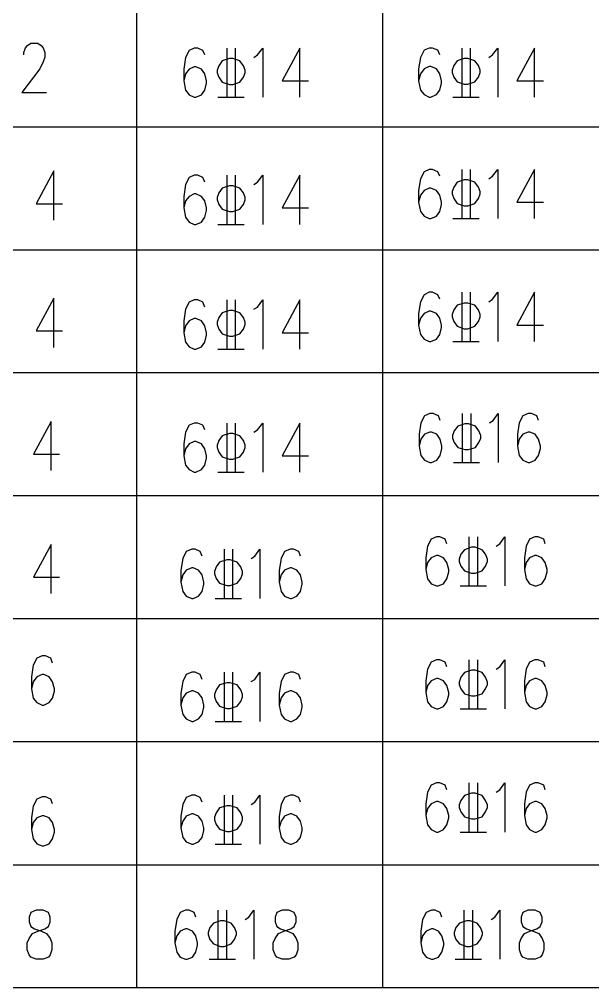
# Model space of a CAD drawing. Extents: x 3968514 to 5230306, y -516551 to -228246.
# Drawn here: x 4100179 to 4102520, y -330619 to -326664 of the extents above; entities that cross this region are included whole.
import ezdxf

# ---------------------------------------------------------------- set-up
doc = ezdxf.new("R2010")
doc.units = 0
doc.header["$LTSCALE"] = 1000
doc.header["$MEASUREMENT"] = 0
doc.layers.add('PUB_TEXT', color=7, linetype='Continuous')

# ---------------------------------------------------------------- blocks, each defined once
blk = doc.blocks.new('gegeehe')
at = {"color": 0, "linetype": 'Continuous'}
for points in [[(2737391.8, -7649416), (2752391.7, -7649416), (2752391.7, -7638865.4), (2737391.8, -7638865.4), (2737391.8, -7649416)], [(2747591.5, -7638865.4), (2747591.5, -7649416)], [(2748991.3, -7638865.4), (2748991.3, -7649416)], [(2746950.4, -7644106.4), (2746950.4, -7644092.7), (2746959.6, -7644065.3), (2746970.2, -7644053.1), (2746990.1, -7644039.3), (2747029.7, -7644039.3), (2747049.5, -7644053.1), (2747060.2, -7644065.3), (2747069.3, -7644092.7), (2747069.3, -7644118.6), (2747060.2, -7644146.1), (2747040.4, -7644185.7), (2746939.7, -7644319.9), (2747080, -7644319.9)], [(2747980.3, -7644106.4), (2747969.7, -7644080.5), (2747940.7, -7644066.8), (2747919.3, -7644066.8), (2747890.4, -7644080.5), (2747870.5, -7644120.1), (2747859.9, -7644187.2), (2747859.9, -7644254.3), (2747870.5, -7644306.2), (2747890.4, -7644333.6), (2747919.3, -7644347.4), (2747930, -7644347.4), (2747960.5, -7644333.6), (2747980.3, -7644306.2), (2747989.5, -7644266.5), (2747989.5, -7644254.3), (2747980.3, -7644213.2), (2747960.5, -7644187.2), (2747930, -7644173.5), (2747919.3, -7644173.5), (2747890.4, -7644187.2), (2747870.5, -7644213.2), (2747859.9, -7644254.3)], [(2748105.4, -7644066.8), (2748105.4, -7644347.4)], [(2748155.7, -7644347.4), (2748155.7, -7644066.8)], [(2748259.4, -7644120.1), (2748280.7, -7644106.4), (2748309.7, -7644066.8), (2748309.7, -7644347.4)], [(2748520.1, -7644347.4), (2748520.1, -7644066.8), (2748419.5, -7644254.3), (2748570.5, -7644254.3)], [(2749317.6, -7644106.4), (2749307, -7644079), (2749276.5, -7644066.8), (2749256.6, -7644066.8), (2749227.7, -7644079), (2749207.8, -7644120.1), (2749197.2, -7644185.7), (2749197.2, -7644252.8), (2749207.8, -7644306.2), (2749227.7, -7644332.1), (2749256.6, -7644345.8), (2749267.3, -7644345.8), (2749297.8, -7644332.1), (2749317.6, -7644306.2), (2749326.8, -7644266.5), (2749326.8, -7644252.8), (2749317.6, -7644213.2), (2749297.8, -7644185.7), (2749267.3, -7644172), (2749256.6, -7644172), (2749227.7, -7644185.7), (2749207.8, -7644213.2), (2749197.2, -7644252.8)], [(2749442.7, -7644066.8), (2749442.7, -7644345.8)], [(2749491.5, -7644345.8), (2749491.5, -7644066.8)], [(2749596.7, -7644120.1), (2749616.5, -7644106.4), (2749647, -7644066.8), (2749647, -7644345.8)], [(2749857.4, -7644345.8), (2749857.4, -7644066.8), (2749756.8, -7644252.8), (2749907.7, -7644252.8)], [(2748120.6, -7644126.2), (2748079.5, -7644140), (2748059.6, -7644167.4), (2748050.5, -7644193.3), (2748050.5, -7644207.1), (2748059.6, -7644233), (2748079.5, -7644260.4), (2748120.6, -7644274.2), (2748140.4, -7644274.2), (2748180.1, -7644260.4), (2748199.9, -7644233), (2748210.6, -7644207.1), (2748210.6, -7644193.3), (2748199.9, -7644167.4), (2748180.1, -7644140), (2748140.4, -7644126.2), (2748120.6, -7644126.2)], [(2749456.4, -7644126.2), (2749416.7, -7644140), (2749396.9, -7644165.9), (2749387.8, -7644193.3), (2749387.8, -7644205.5), (2749396.9, -7644233), (2749416.7, -7644258.9), (2749456.4, -7644272.6), (2749477.7, -7644272.6), (2749517.4, -7644258.9), (2749537.2, -7644233), (2749546.4, -7644205.5), (2749546.4, -7644193.3), (2749537.2, -7644165.9), (2749517.4, -7644140), (2749477.7, -7644126.2), (2749456.4, -7644126.2)], [(2748055.1, -7644347.4), (2748204.5, -7644347.4)], [(2749392.3, -7644345.8), (2749541.8, -7644345.8)], [(2737391.8, -7644515.1), (2752391.7, -7644515.1)], [(2747120.3, -7645047.3), (2747120.3, -7644766.7), (2747019.7, -7644954.3), (2747170.6, -7644954.3)], [(2747980.3, -7644830.7), (2747969.7, -7644804.8), (2747940.7, -7644791.1), (2747919.3, -7644791.1), (2747890.4, -7644804.8), (2747870.5, -7644844.5), (2747859.9, -7644911.6), (2747859.9, -7644977.1), (2747870.5, -7645030.5), (2747890.4, -7645057.9), (2747919.3, -7645071.7), (2747930, -7645071.7), (2747960.5, -7645057.9), (2747980.3, -7645030.5), (2747989.5, -7644990.9), (2747989.5, -7644977.1), (2747980.3, -7644937.5), (2747960.5, -7644911.6), (2747930, -7644897.8), (2747919.3, -7644897.8), (2747890.4, -7644911.6), (2747870.5, -7644937.5), (2747859.9, -7644977.1)], [(2748105.4, -7644791.1), (2748105.4, -7645071.7)], [(2748155.7, -7645071.7), (2748155.7, -7644791.1)], [(2748259.4, -7644844.5), (2748280.7, -7644830.7), (2748309.7, -7644791.1), (2748309.7, -7645071.7)], [(2748520.1, -7645071.7), (2748520.1, -7644791.1), (2748419.5, -7644977.1), (2748570.5, -7644977.1)], [(2749317.6, -7644797.2), (2749307, -7644771.3), (2749276.5, -7644757.5), (2749256.6, -7644757.5), (2749227.7, -7644771.3), (2749207.8, -7644810.9), (2749197.2, -7644878), (2749197.2, -7644945.1), (2749207.8, -7644997), (2749227.7, -7645024.4), (2749256.6, -7645038.1), (2749267.3, -7645038.1), (2749297.8, -7645024.4), (2749317.6, -7644997), (2749326.8, -7644957.3), (2749326.8, -7644945.1), (2749317.6, -7644903.9), (2749297.8, -7644878), (2749267.3, -7644864.3), (2749256.6, -7644864.3), (2749227.7, -7644878), (2749207.8, -7644903.9), (2749197.2, -7644945.1)], [(2749442.7, -7644757.5), (2749442.7, -7645038.1)], [(2749491.5, -7645038.1), (2749491.5, -7644757.5)], [(2749596.7, -7644810.9), (2749616.5, -7644797.2), (2749647, -7644757.5), (2749647, -7645038.1)], [(2749857.4, -7645038.1), (2749857.4, -7644757.5), (2749756.8, -7644945.1), (2749907.7, -7644945.1)], [(2748120.6, -7644850.6), (2748079.5, -7644864.3), (2748059.6, -7644891.7), (2748050.5, -7644917.7), (2748050.5, -7644931.4), (2748059.6, -7644957.3), (2748079.5, -7644984.8), (2748120.6, -7644997), (2748140.4, -7644997), (2748180.1, -7644984.8), (2748199.9, -7644957.3), (2748210.6, -7644931.4), (2748210.6, -7644917.7), (2748199.9, -7644891.7), (2748180.1, -7644864.3), (2748140.4, -7644850.6), (2748120.6, -7644850.6)], [(2749456.4, -7644817), (2749416.7, -7644830.7), (2749396.9, -7644858.2), (2749387.8, -7644884.1), (2749387.8, -7644897.8), (2749396.9, -7644923.8), (2749416.7, -7644951.2), (2749456.4, -7644964.9), (2749477.7, -7644964.9), (2749517.4, -7644951.2), (2749537.2, -7644923.8), (2749546.4, -7644897.8), (2749546.4, -7644884.1), (2749537.2, -7644858.2), (2749517.4, -7644830.7), (2749477.7, -7644817), (2749456.4, -7644817)], [(2748055.1, -7645071.7), (2748204.5, -7645071.7)], [(2749392.3, -7645038.1), (2749541.8, -7645038.1)], [(2737391.8, -7645215), (2752391.7, -7645215)], [(2749317.6, -7645497.1), (2749307, -7645471.2), (2749276.5, -7645457.5), (2749256.6, -7645457.5), (2749227.7, -7645471.2), (2749207.8, -7645510.8), (2749197.2, -7645577.9), (2749197.2, -7645645), (2749207.8, -7645698.4), (2749227.7, -7645724.3), (2749256.6, -7645738), (2749267.3, -7645738), (2749297.8, -7645724.3), (2749317.6, -7645698.4), (2749326.8, -7645657.2), (2749326.8, -7645645), (2749317.6, -7645603.9), (2749297.8, -7645577.9), (2749267.3, -7645564.2), (2749256.6, -7645564.2), (2749227.7, -7645577.9), (2749207.8, -7645603.9), (2749197.2, -7645645)], [(2749442.7, -7645457.5), (2749442.7, -7645738)], [(2749491.5, -7645738), (2749491.5, -7645457.5)], [(2749596.7, -7645510.8), (2749616.5, -7645497.1), (2749647, -7645457.5), (2749647, -7645738)], [(2749857.4, -7645738), (2749857.4, -7645457.5), (2749756.8, -7645645), (2749907.7, -7645645)], [(2747120.3, -7645771.6), (2747120.3, -7645491), (2747019.7, -7645677), (2747170.6, -7645677)], [(2747980.3, -7645541.3), (2747969.7, -7645513.9), (2747940.7, -7645500.2), (2747919.3, -7645500.2), (2747890.4, -7645513.9), (2747870.5, -7645553.5), (2747859.9, -7645620.6), (2747859.9, -7645687.7), (2747870.5, -7645741.1), (2747890.4, -7645767), (2747919.3, -7645780.7), (2747930, -7645780.7), (2747960.5, -7645767), (2747980.3, -7645741.1), (2747989.5, -7645701.4), (2747989.5, -7645687.7), (2747980.3, -7645648.1), (2747960.5, -7645620.6), (2747930, -7645606.9), (2747919.3, -7645606.9), (2747890.4, -7645620.6), (2747870.5, -7645648.1), (2747859.9, -7645687.7)], [(2748105.4, -7645500.2), (2748105.4, -7645780.7)], [(2748155.7, -7645780.7), (2748155.7, -7645500.2)], [(2748259.4, -7645553.5), (2748280.7, -7645541.3), (2748309.7, -7645500.2), (2748309.7, -7645780.7)], [(2748520.1, -7645780.7), (2748520.1, -7645500.2), (2748419.5, -7645687.7), (2748570.5, -7645687.7)], [(2748120.6, -7645561.2), (2748079.5, -7645574.9), (2748059.6, -7645600.8), (2748050.5, -7645628.3), (2748050.5, -7645640.4), (2748059.6, -7645667.9), (2748079.5, -7645693.8), (2748120.6, -7645707.5), (2748140.4, -7645707.5), (2748180.1, -7645693.8), (2748199.9, -7645667.9), (2748210.6, -7645640.4), (2748210.6, -7645628.3), (2748199.9, -7645600.8), (2748180.1, -7645574.9), (2748140.4, -7645561.2), (2748120.6, -7645561.2)], [(2749456.4, -7645518.5), (2749416.7, -7645530.7), (2749396.9, -7645558.1), (2749387.8, -7645584), (2749387.8, -7645597.8), (2749396.9, -7645623.7), (2749416.7, -7645651.1), (2749456.4, -7645664.8), (2749477.7, -7645664.8), (2749517.4, -7645651.1), (2749537.2, -7645623.7), (2749546.4, -7645597.8), (2749546.4, -7645584), (2749537.2, -7645558.1), (2749517.4, -7645530.7), (2749477.7, -7645518.5), (2749456.4, -7645518.5)], [(2748055.1, -7645780.7), (2748204.5, -7645780.7)], [(2749392.3, -7645738), (2749541.8, -7645738)], [(2737391.8, -7645914.9), (2752391.7, -7645914.9)], [(2749320.1, -7646186.4), (2749309.4, -7646160.4), (2749280.5, -7646146.7), (2749260.6, -7646146.7), (2749230.1, -7646160.4), (2749210.3, -7646200.1), (2749199.6, -7646265.6), (2749199.6, -7646332.7), (2749210.3, -7646386.1), (2749230.1, -7646413.6), (2749260.6, -7646425.8), (2749269.8, -7646425.8), (2749300.3, -7646413.6), (2749320.1, -7646386.1), (2749329.3, -7646346.5), (2749329.3, -7646332.7), (2749320.1, -7646293.1), (2749300.3, -7646265.6), (2749269.8, -7646253.4), (2749260.6, -7646253.4), (2749230.1, -7646265.6), (2749210.3, -7646293.1), (2749199.6, -7646332.7)], [(2749445.1, -7646146.7), (2749445.1, -7646425.8)], [(2749495.5, -7646425.8), (2749495.5, -7646146.7)], [(2749600.7, -7646200.1), (2749620.5, -7646186.4), (2749649.5, -7646146.7), (2749649.5, -7646425.8)], [(2749879.7, -7646186.4), (2749870.6, -7646160.4), (2749840.1, -7646146.7), (2749820.3, -7646146.7), (2749789.8, -7646160.4), (2749769.9, -7646200.1), (2749759.3, -7646265.6), (2749759.3, -7646332.7), (2749769.9, -7646386.1), (2749789.8, -7646413.6), (2749820.3, -7646425.8), (2749829.4, -7646425.8), (2749859.9, -7646413.6), (2749879.7, -7646386.1), (2749890.4, -7646346.5), (2749890.4, -7646332.7), (2749879.7, -7646293.1), (2749859.9, -7646265.6), (2749829.4, -7646253.4), (2749820.3, -7646253.4), (2749789.8, -7646265.6), (2749769.9, -7646293.1), (2749759.3, -7646332.7)], [(2747105.1, -7646471.5), (2747105.1, -7646192.5), (2747004.4, -7646378.5), (2747153.9, -7646378.5)], [(2747980.3, -7646241.3), (2747969.7, -7646213.8), (2747940.7, -7646201.6), (2747919.3, -7646201.6), (2747890.4, -7646213.8), (2747870.5, -7646253.4), (2747859.9, -7646320.5), (2747859.9, -7646387.6), (2747870.5, -7646441), (2747890.4, -7646466.9), (2747919.3, -7646480.7), (2747930, -7646480.7), (2747960.5, -7646466.9), (2747980.3, -7646441), (2747989.5, -7646401.4), (2747989.5, -7646387.6), (2747980.3, -7646348), (2747960.5, -7646320.5), (2747930, -7646306.8), (2747919.3, -7646306.8), (2747890.4, -7646320.5), (2747870.5, -7646348), (2747859.9, -7646387.6)], [(2748105.4, -7646201.6), (2748105.4, -7646480.7)], [(2748155.7, -7646480.7), (2748155.7, -7646201.6)], [(2748259.4, -7646253.4), (2748280.7, -7646241.3), (2748309.7, -7646201.6), (2748309.7, -7646480.7)], [(2748520.1, -7646480.7), (2748520.1, -7646201.6), (2748419.5, -7646387.6), (2748570.5, -7646387.6)], [(2749460.4, -7646206.2), (2749419.2, -7646219.9), (2749399.4, -7646245.8), (2749390.3, -7646273.3), (2749390.3, -7646287), (2749399.4, -7646312.9), (2749419.2, -7646340.4), (2749460.4, -7646352.6), (2749480.2, -7646352.6), (2749519.9, -7646340.4), (2749539.7, -7646312.9), (2749550.4, -7646287), (2749550.4, -7646273.3), (2749539.7, -7646245.8), (2749519.9, -7646219.9), (2749480.2, -7646206.2), (2749460.4, -7646206.2)], [(2748120.6, -7646261.1), (2748079.5, -7646274.8), (2748059.6, -7646300.7), (2748050.5, -7646328.2), (2748050.5, -7646340.4), (2748059.6, -7646367.8), (2748079.5, -7646393.7), (2748120.6, -7646407.5), (2748140.4, -7646407.5), (2748180.1, -7646393.7), (2748199.9, -7646367.8), (2748210.6, -7646340.4), (2748210.6, -7646328.2), (2748199.9, -7646300.7), (2748180.1, -7646274.8), (2748140.4, -7646261.1), (2748120.6, -7646261.1)], [(2749394.8, -7646425.8), (2749544.3, -7646425.8)], [(2748055.1, -7646480.7), (2748204.5, -7646480.7)], [(2737391.8, -7646614.8), (2752391.7, -7646614.8)], [(2749358.2, -7646889.3), (2749347.6, -7646863.4), (2749318.6, -7646849.7), (2749298.8, -7646849.7), (2749268.3, -7646863.4), (2749248.4, -7646903), (2749237.8, -7646970.1), (2749237.8, -7647035.7), (2749248.4, -7647089.1), (2749268.3, -7647116.5), (2749298.8, -7647128.7), (2749307.9, -7647128.7), (2749338.4, -7647116.5), (2749358.2, -7647089.1), (2749368.9, -7647049.4), (2749368.9, -7647035.7), (2749358.2, -7646996.1), (2749338.4, -7646970.1), (2749307.9, -7646956.4), (2749298.8, -7646956.4), (2749268.3, -7646970.1), (2749248.4, -7646996.1), (2749237.8, -7647035.7)], [(2749483.3, -7646849.7), (2749483.3, -7647128.7)], [(2749533.6, -7647128.7), (2749533.6, -7646849.7)], [(2749638.8, -7646903), (2749658.6, -7646889.3), (2749687.6, -7646849.7), (2749687.6, -7647128.7)], [(2749917.8, -7646889.3), (2749908.7, -7646863.4), (2749878.2, -7646849.7), (2749858.4, -7646849.7), (2749827.9, -7646863.4), (2749808.1, -7646903), (2749798.9, -7646970.1), (2749798.9, -7647035.7), (2749808.1, -7647089.1), (2749827.9, -7647116.5), (2749858.4, -7647128.7), (2749867.5, -7647128.7), (2749898, -7647116.5), (2749917.8, -7647089.1), (2749928.5, -7647049.4), (2749928.5, -7647035.7), (2749917.8, -7646996.1), (2749898, -7646970.1), (2749867.5, -7646956.4), (2749858.4, -7646956.4), (2749827.9, -7646970.1), (2749808.1, -7646996.1), (2749798.9, -7647035.7)], [(2747105.1, -7647171.4), (2747105.1, -7646892.4), (2747004.4, -7647078.4), (2747153.9, -7647078.4)], [(2747964.8, -7646959.5), (2747954.2, -7646933.5), (2747925.2, -7646919.8), (2747905.4, -7646919.8), (2747874.9, -7646933.5), (2747855, -7646973.2), (2747844.4, -7647040.3), (2747844.4, -7647107.4), (2747855, -7647160.8), (2747874.9, -7647186.7), (2747905.4, -7647200.4), (2747914.5, -7647200.4), (2747945, -7647186.7), (2747964.8, -7647160.8), (2747974, -7647119.6), (2747974, -7647107.4), (2747964.8, -7647066.2), (2747945, -7647040.3), (2747914.5, -7647026.6), (2747905.4, -7647026.6), (2747874.9, -7647040.3), (2747855, -7647066.2), (2747844.4, -7647107.4)], [(2748089.9, -7646919.8), (2748089.9, -7647200.4)], [(2748140.2, -7647200.4), (2748140.2, -7646919.8)], [(2748243.9, -7646973.2), (2748265.2, -7646959.5), (2748294.2, -7646919.8), (2748294.2, -7647200.4)], [(2748524.4, -7646959.5), (2748515.3, -7646933.5), (2748484.8, -7646919.8), (2748465, -7646919.8), (2748434.5, -7646933.5), (2748414.7, -7646973.2), (2748404, -7647040.3), (2748404, -7647107.4), (2748414.7, -7647160.8), (2748434.5, -7647186.7), (2748465, -7647200.4), (2748474.1, -7647200.4), (2748504.6, -7647186.7), (2748524.4, -7647160.8), (2748535.1, -7647119.6), (2748535.1, -7647107.4), (2748524.4, -7647066.2), (2748504.6, -7647040.3), (2748474.1, -7647026.6), (2748465, -7647026.6), (2748434.5, -7647040.3), (2748414.7, -7647066.2), (2748404, -7647107.4)], [(2749498.5, -7646909.1), (2749458.9, -7646922.9), (2749437.5, -7646948.8), (2749428.4, -7646976.2), (2749428.4, -7646990), (2749437.5, -7647015.9), (2749458.9, -7647043.3), (2749498.5, -7647055.5), (2749518.3, -7647055.5), (2749558, -7647043.3), (2749577.8, -7647015.9), (2749588.5, -7646990), (2749588.5, -7646976.2), (2749577.8, -7646948.8), (2749558, -7646922.9), (2749518.3, -7646909.1), (2749498.5, -7646909.1)], [(2748105.1, -7646980.8), (2748063.9, -7646993), (2748044.1, -7647020.5), (2748035, -7647046.4), (2748035, -7647060.1), (2748044.1, -7647087.6), (2748063.9, -7647113.5), (2748105.1, -7647127.2), (2748124.9, -7647127.2), (2748164.6, -7647113.5), (2748184.4, -7647087.6), (2748195.1, -7647060.1), (2748195.1, -7647046.4), (2748184.4, -7647020.5), (2748164.6, -7646993), (2748124.9, -7646980.8), (2748105.1, -7646980.8)], [(2749432.9, -7647128.7), (2749583.9, -7647128.7)], [(2748039.5, -7647200.4), (2748189, -7647200.4)], [(2737391.8, -7647314.8), (2752391.7, -7647314.8)], [(2747113.9, -7647567.9), (2747103.2, -7647540.4), (2747074.2, -7647526.7), (2747054.4, -7647526.7), (2747023.9, -7647540.4), (2747004.1, -7647580.1), (2746993.4, -7647647.2), (2746993.4, -7647714.3), (2747004.1, -7647767.7), (2747023.9, -7647793.6), (2747054.4, -7647807.3), (2747063.6, -7647807.3), (2747094.1, -7647793.6), (2747113.9, -7647767.7), (2747124.6, -7647728), (2747124.6, -7647714.3), (2747113.9, -7647674.6), (2747094.1, -7647647.2), (2747063.6, -7647633.5), (2747054.4, -7647633.5), (2747023.9, -7647647.2), (2747004.1, -7647674.6), (2746993.4, -7647714.3)], [(2749358.2, -7647589.2), (2749347.6, -7647563.3), (2749318.6, -7647549.6), (2749298.8, -7647549.6), (2749268.3, -7647563.3), (2749248.4, -7647603), (2749237.8, -7647670.1), (2749237.8, -7647735.6), (2749248.4, -7647789), (2749268.3, -7647816.4), (2749298.8, -7647828.6), (2749307.9, -7647828.6), (2749338.4, -7647816.4), (2749358.2, -7647789), (2749368.9, -7647749.4), (2749368.9, -7647735.6), (2749358.2, -7647696), (2749338.4, -7647670.1), (2749307.9, -7647656.3), (2749298.8, -7647656.3), (2749268.3, -7647670.1), (2749248.4, -7647696), (2749237.8, -7647735.6)], [(2749483.3, -7647549.6), (2749483.3, -7647828.6)], [(2749533.6, -7647828.6), (2749533.6, -7647549.6)], [(2749638.8, -7647603), (2749658.6, -7647589.2), (2749687.6, -7647549.6), (2749687.6, -7647828.6)], [(2749917.8, -7647589.2), (2749908.7, -7647563.3), (2749878.2, -7647549.6), (2749858.4, -7647549.6), (2749827.9, -7647563.3), (2749808.1, -7647603), (2749798.9, -7647670.1), (2749798.9, -7647735.6), (2749808.1, -7647789), (2749827.9, -7647816.4), (2749858.4, -7647828.6), (2749867.5, -7647828.6), (2749898, -7647816.4), (2749917.8, -7647789), (2749928.5, -7647749.4), (2749928.5, -7647735.6), (2749917.8, -7647696), (2749898, -7647670.1), (2749867.5, -7647656.3), (2749858.4, -7647656.3), (2749827.9, -7647670.1), (2749808.1, -7647696), (2749798.9, -7647735.6)], [(2747964.8, -7647660.9), (2747954.2, -7647633.5), (2747925.2, -7647619.7), (2747905.4, -7647619.7), (2747874.9, -7647633.5), (2747855, -7647673.1), (2747844.4, -7647740.2), (2747844.4, -7647807.3), (2747855, -7647860.7), (2747874.9, -7647886.6), (2747905.4, -7647900.3), (2747914.5, -7647900.3), (2747945, -7647886.6), (2747964.8, -7647860.7), (2747974, -7647819.5), (2747974, -7647807.3), (2747964.8, -7647766.1), (2747945, -7647740.2), (2747914.5, -7647726.5), (2747905.4, -7647726.5), (2747874.9, -7647740.2), (2747855, -7647766.1), (2747844.4, -7647807.3)], [(2748089.9, -7647619.7), (2748089.9, -7647900.3)], [(2748140.2, -7647900.3), (2748140.2, -7647619.7)], [(2748243.9, -7647673.1), (2748265.2, -7647660.9), (2748294.2, -7647619.7), (2748294.2, -7647900.3)], [(2748524.4, -7647660.9), (2748515.3, -7647633.5), (2748484.8, -7647619.7), (2748465, -7647619.7), (2748434.5, -7647633.5), (2748414.7, -7647673.1), (2748404, -7647740.2), (2748404, -7647807.3), (2748414.7, -7647860.7), (2748434.5, -7647886.6), (2748465, -7647900.3), (2748474.1, -7647900.3), (2748504.6, -7647886.6), (2748524.4, -7647860.7), (2748535.1, -7647819.5), (2748535.1, -7647807.3), (2748524.4, -7647766.1), (2748504.6, -7647740.2), (2748474.1, -7647726.5), (2748465, -7647726.5), (2748434.5, -7647740.2), (2748414.7, -7647766.1), (2748404, -7647807.3)], [(2749498.5, -7647609.1), (2749458.9, -7647622.8), (2749437.5, -7647648.7), (2749428.4, -7647676.2), (2749428.4, -7647689.9), (2749437.5, -7647715.8), (2749458.9, -7647743.3), (2749498.5, -7647755.5), (2749518.3, -7647755.5), (2749558, -7647743.3), (2749577.8, -7647715.8), (2749588.5, -7647689.9), (2749588.5, -7647676.2), (2749577.8, -7647648.7), (2749558, -7647622.8), (2749518.3, -7647609.1), (2749498.5, -7647609.1)], [(2748105.1, -7647680.7), (2748063.9, -7647692.9), (2748044.1, -7647720.4), (2748035, -7647746.3), (2748035, -7647760), (2748044.1, -7647787.5), (2748063.9, -7647813.4), (2748105.1, -7647827.1), (2748124.9, -7647827.1), (2748164.6, -7647813.4), (2748184.4, -7647787.5), (2748195.1, -7647760), (2748195.1, -7647746.3), (2748184.4, -7647720.4), (2748164.6, -7647692.9), (2748124.9, -7647680.7), (2748105.1, -7647680.7)], [(2749432.9, -7647828.6), (2749583.9, -7647828.6)], [(2748039.5, -7647900.3), (2748189, -7647900.3)], [(2737391.8, -7648014.7), (2752391.7, -7648014.7)], [(2749358.2, -7648289.2), (2749347.6, -7648263.2), (2749318.6, -7648249.5), (2749298.8, -7648249.5), (2749268.3, -7648263.2), (2749248.4, -7648302.9), (2749237.8, -7648370), (2749237.8, -7648435.5), (2749248.4, -7648488.9), (2749268.3, -7648516.4), (2749298.8, -7648530.1), (2749307.9, -7648530.1), (2749338.4, -7648516.4), (2749358.2, -7648488.9), (2749368.9, -7648449.3), (2749368.9, -7648435.5), (2749358.2, -7648395.9), (2749338.4, -7648370), (2749307.9, -7648356.3), (2749298.8, -7648356.3), (2749268.3, -7648370), (2749248.4, -7648395.9), (2749237.8, -7648435.5)], [(2749483.3, -7648249.5), (2749483.3, -7648530.1)], [(2749533.6, -7648530.1), (2749533.6, -7648249.5)], [(2749638.8, -7648302.9), (2749658.6, -7648289.2), (2749687.6, -7648249.5), (2749687.6, -7648530.1)], [(2749917.8, -7648289.2), (2749908.7, -7648263.2), (2749878.2, -7648249.5), (2749858.4, -7648249.5), (2749827.9, -7648263.2), (2749808.1, -7648302.9), (2749798.9, -7648370), (2749798.9, -7648435.5), (2749808.1, -7648488.9), (2749827.9, -7648516.4), (2749858.4, -7648530.1), (2749867.5, -7648530.1), (2749898, -7648516.4), (2749917.8, -7648488.9), (2749928.5, -7648449.3), (2749928.5, -7648435.5), (2749917.8, -7648395.9), (2749898, -7648370), (2749867.5, -7648356.3), (2749858.4, -7648356.3), (2749827.9, -7648370), (2749808.1, -7648395.9), (2749798.9, -7648435.5)], [(2747964.8, -7648360.8), (2747954.2, -7648333.4), (2747925.2, -7648319.7), (2747905.4, -7648319.7), (2747874.9, -7648333.4), (2747855, -7648373), (2747844.4, -7648440.1), (2747844.4, -7648507.2), (2747855, -7648560.6), (2747874.9, -7648586.5), (2747905.4, -7648600.2), (2747914.5, -7648600.2), (2747945, -7648586.5), (2747964.8, -7648560.6), (2747974, -7648520.9), (2747974, -7648507.2), (2747964.8, -7648467.6), (2747945, -7648440.1), (2747914.5, -7648426.4), (2747905.4, -7648426.4), (2747874.9, -7648440.1), (2747855, -7648467.6), (2747844.4, -7648507.2)], [(2748089.9, -7648319.7), (2748089.9, -7648600.2)], [(2748140.2, -7648600.2), (2748140.2, -7648319.7)], [(2748243.9, -7648373), (2748265.2, -7648360.8), (2748294.2, -7648319.7), (2748294.2, -7648600.2)], [(2748524.4, -7648360.8), (2748515.3, -7648333.4), (2748484.8, -7648319.7), (2748465, -7648319.7), (2748434.5, -7648333.4), (2748414.7, -7648373), (2748404, -7648440.1), (2748404, -7648507.2), (2748414.7, -7648560.6), (2748434.5, -7648586.5), (2748465, -7648600.2), (2748474.1, -7648600.2), (2748504.6, -7648586.5), (2748524.4, -7648560.6), (2748535.1, -7648520.9), (2748535.1, -7648507.2), (2748524.4, -7648467.6), (2748504.6, -7648440.1), (2748474.1, -7648426.4), (2748465, -7648426.4), (2748434.5, -7648440.1), (2748414.7, -7648467.6), (2748404, -7648507.2)], [(2749498.5, -7648309), (2749458.9, -7648322.7), (2749437.5, -7648350.2), (2749428.4, -7648376.1), (2749428.4, -7648389.8), (2749437.5, -7648415.7), (2749458.9, -7648443.2), (2749498.5, -7648455.4), (2749518.3, -7648455.4), (2749558, -7648443.2), (2749577.8, -7648415.7), (2749588.5, -7648389.8), (2749588.5, -7648376.1), (2749577.8, -7648350.2), (2749558, -7648322.7), (2749518.3, -7648309), (2749498.5, -7648309)], [(2747113.9, -7648370), (2747103.2, -7648342.5), (2747074.2, -7648330.3), (2747054.4, -7648330.3), (2747023.9, -7648342.5), (2747004.1, -7648383.7), (2746993.4, -7648449.3), (2746993.4, -7648516.4), (2747004.1, -7648569.7), (2747023.9, -7648597.2), (2747054.4, -7648609.4), (2747063.6, -7648609.4), (2747094.1, -7648597.2), (2747113.9, -7648569.7), (2747124.6, -7648530.1), (2747124.6, -7648516.4), (2747113.9, -7648476.7), (2747094.1, -7648449.3), (2747063.6, -7648437.1), (2747054.4, -7648437.1), (2747023.9, -7648449.3), (2747004.1, -7648476.7), (2746993.4, -7648516.4)], [(2748105.1, -7648380.7), (2748063.9, -7648392.9), (2748044.1, -7648420.3), (2748035, -7648446.2), (2748035, -7648459.9), (2748044.1, -7648487.4), (2748063.9, -7648513.3), (2748105.1, -7648527), (2748124.9, -7648527), (2748164.6, -7648513.3), (2748184.4, -7648487.4), (2748195.1, -7648459.9), (2748195.1, -7648446.2), (2748184.4, -7648420.3), (2748164.6, -7648392.9), (2748124.9, -7648380.7), (2748105.1, -7648380.7)], [(2749432.9, -7648530.1), (2749583.9, -7648530.1)], [(2748039.5, -7648600.2), (2748189, -7648600.2)], [(2737391.8, -7648716.1), (2752391.7, -7648716.1)], [(2747019.7, -7648975.4), (2746989.2, -7648987.6), (2746980, -7649015), (2746980, -7649040.9), (2746989.2, -7649068.4), (2747010.5, -7649082.1), (2747050.2, -7649094.3), (2747079.2, -7649108), (2747100.5, -7649135.5), (2747109.7, -7649161.4), (2747109.7, -7649201), (2747100.5, -7649228.5), (2747089.8, -7649242.2), (2747059.3, -7649254.4), (2747019.7, -7649254.4), (2746989.2, -7649242.2), (2746980, -7649228.5), (2746969.4, -7649201), (2746969.4, -7649161.4), (2746980, -7649135.5), (2746999.9, -7649108), (2747030.4, -7649094.3), (2747070, -7649082.1), (2747089.8, -7649068.4), (2747100.5, -7649040.9), (2747100.5, -7649015), (2747089.8, -7648987.6), (2747059.3, -7648975.4), (2747019.7, -7648975.4)], [(2747930, -7649015), (2747919.3, -7648987.6), (2747890.4, -7648975.4), (2747870.5, -7648975.4), (2747840.1, -7648987.6), (2747820.2, -7649028.7), (2747809.6, -7649094.3), (2747809.6, -7649161.4), (2747820.2, -7649214.8), (2747840.1, -7649242.2), (2747870.5, -7649254.4), (2747879.7, -7649254.4), (2747910.2, -7649242.2), (2747930, -7649214.8), (2747939.2, -7649175.1), (2747939.2, -7649161.4), (2747930, -7649121.7), (2747910.2, -7649094.3), (2747879.7, -7649082.1), (2747870.5, -7649082.1), (2747840.1, -7649094.3), (2747820.2, -7649121.7), (2747809.6, -7649161.4)], [(2748055.1, -7648975.4), (2748055.1, -7649254.4)], [(2748105.4, -7649254.4), (2748105.4, -7648975.4)], [(2748209.1, -7649028.7), (2748230.4, -7649015), (2748259.4, -7648975.4), (2748259.4, -7649254.4)], [(2748419.5, -7648975.4), (2748390.5, -7648987.6), (2748379.8, -7649015), (2748379.8, -7649040.9), (2748390.5, -7649068.4), (2748410.3, -7649082.1), (2748450, -7649094.3), (2748480.5, -7649108), (2748500.3, -7649135.5), (2748509.5, -7649161.4), (2748509.5, -7649201), (2748500.3, -7649228.5), (2748489.6, -7649242.2), (2748459.1, -7649254.4), (2748419.5, -7649254.4), (2748390.5, -7649242.2), (2748379.8, -7649228.5), (2748369.2, -7649201), (2748369.2, -7649161.4), (2748379.8, -7649135.5), (2748399.7, -7649108), (2748430.2, -7649094.3), (2748469.8, -7649082.1), (2748489.6, -7649068.4), (2748500.3, -7649040.9), (2748500.3, -7649015), (2748489.6, -7648987.6), (2748459.1, -7648975.4), (2748419.5, -7648975.4)], [(2749329.8, -7649015), (2749319.2, -7648987.6), (2749290.2, -7648975.4), (2749270.4, -7648975.4), (2749239.9, -7648987.6), (2749220, -7649028.7), (2749209.4, -7649094.3), (2749209.4, -7649161.4), (2749220, -7649214.8), (2749239.9, -7649242.2), (2749270.4, -7649254.4), (2749279.5, -7649254.4), (2749310, -7649242.2), (2749329.8, -7649214.8), (2749340.5, -7649175.1), (2749340.5, -7649161.4), (2749329.8, -7649121.7), (2749310, -7649094.3), (2749279.5, -7649082.1), (2749270.4, -7649082.1), (2749239.9, -7649094.3), (2749220, -7649121.7), (2749209.4, -7649161.4)], [(2749454.9, -7648975.4), (2749454.9, -7649254.4)], [(2749505.2, -7649254.4), (2749505.2, -7648975.4)], [(2749610.4, -7649028.7), (2749630.2, -7649015), (2749659.2, -7648975.4), (2749659.2, -7649254.4)], [(2749819.3, -7648975.4), (2749790.3, -7648987.6), (2749779.7, -7649015), (2749779.7, -7649040.9), (2749790.3, -7649068.4), (2749810.2, -7649082.1), (2749849.8, -7649094.3), (2749880.3, -7649108), (2749900.1, -7649135.5), (2749909.3, -7649161.4), (2749909.3, -7649201), (2749900.1, -7649228.5), (2749889.5, -7649242.2), (2749860.5, -7649254.4), (2749819.3, -7649254.4), (2749790.3, -7649242.2), (2749779.7, -7649228.5), (2749770.5, -7649201), (2749770.5, -7649161.4), (2749779.7, -7649135.5), (2749799.5, -7649108), (2749830, -7649094.3), (2749869.6, -7649082.1), (2749889.5, -7649068.4), (2749900.1, -7649040.9), (2749900.1, -7649015), (2749889.5, -7648987.6), (2749860.5, -7648975.4), (2749819.3, -7648975.4)], [(2748070.3, -7649034.8), (2748029.1, -7649048.5), (2748009.3, -7649074.5), (2748000.2, -7649101.9), (2748000.2, -7649114.1), (2748009.3, -7649141.6), (2748029.1, -7649167.5), (2748070.3, -7649181.2), (2748090.1, -7649181.2), (2748129.8, -7649167.5), (2748149.6, -7649141.6), (2748160.3, -7649114.1), (2748160.3, -7649101.9), (2748149.6, -7649074.5), (2748129.8, -7649048.5), (2748090.1, -7649034.8), (2748070.3, -7649034.8)], [(2749470.1, -7649034.8), (2749430.5, -7649048.5), (2749409.1, -7649074.5), (2749400, -7649101.9), (2749400, -7649114.1), (2749409.1, -7649141.6), (2749430.5, -7649167.5), (2749470.1, -7649181.2), (2749489.9, -7649181.2), (2749529.6, -7649167.5), (2749549.4, -7649141.6), (2749560.1, -7649114.1), (2749560.1, -7649101.9), (2749549.4, -7649074.5), (2749529.6, -7649048.5), (2749489.9, -7649034.8), (2749470.1, -7649034.8)], [(2748004.7, -7649254.4), (2748154.2, -7649254.4)], [(2749404.5, -7649254.4), (2749555.5, -7649254.4)]]:
    blk.add_lwpolyline(points, dxfattribs=at)

msp = doc.modelspace()

# ---------------------------------------------------------------- block references
at = {"layer": 'PUB_TEXT', "xscale": 0.7173361947148676, "yscale": 0.7173361947148676, "zscale": 0.7173361947148676}
msp.add_blockref('gegeehe', (2129710.77893, 5156584.36612), dxfattribs=at)

doc.saveas('drawing.dxf')
